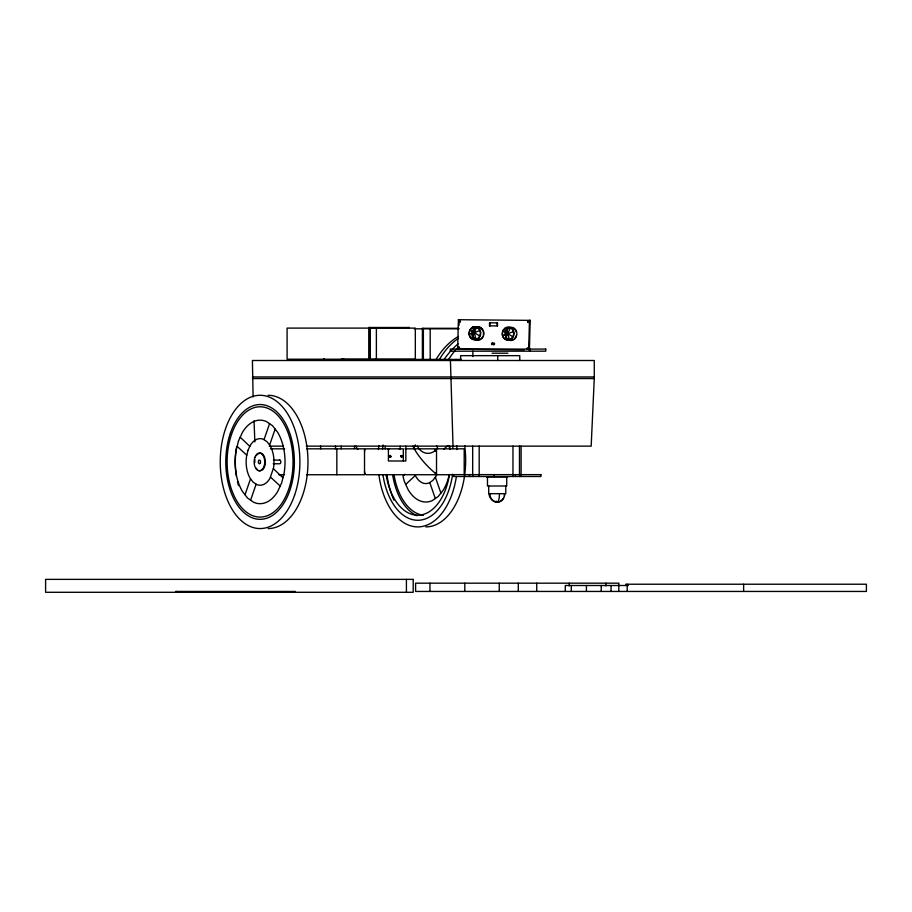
<?xml version="1.0" encoding="UTF-8"?>
<svg xmlns="http://www.w3.org/2000/svg" width="912" height="912" viewBox="0 0 912 912"><rect width="100%" height="100%" fill="white"/><g stroke="black" fill="none" stroke-linecap="round" stroke-linejoin="round"><path stroke-width="1.37" d="M458.417 346.469L458.348 349.273L457.619 349.205L458.417 319.713L530.203 320.374L529.405 349.855M458.987 325.402L459.135 319.781L458.417 319.713M489.493 325.835L489.573 322.791L497.519 322.916L497.439 325.96L489.493 325.835L490.075 325.892L489.573 322.791M491.693 344.679L491.614 343.06M492.571 343.083L493.084 344.702L492.697 343.094M493.472 344.679L493.517 343.083M494.384 344.679L494.521 343.083M528.686 349.786L529.473 320.294L530.203 320.374M364.515 451.315L364.561 450.665A2.485 1.482 -90 0 1 365.997 448.829L403.321 448.841L403.321 460.993M253.114 396.868L252.407 360.502L594.271 360.502L594.271 378.56L591.17 446.139L306.284 446.139M390.37 456.661C388.58 455.92 392.399 458.417 390.256 455.498M435.229 450.505L435.583 449.924L435.229 450.505A15.493 12.574 90 0 1 417.32 446.139M435.936 473.898L435.537 472.997L435.537 473.966M389.8 456.388L390.302 455.498M402.055 456.479L402.044 455.704M389.8 456.787L390.496 456.661L390.062 456.011M401.075 455.533L401.348 457.06M245.02 494.771L250.526 478.8M264.035 439.664L269.542 423.681M250.606 500.175L256.124 484.192M269.621 445.067L275.139 429.085M390.108 456.023L390.222 456.98M471.629 337.896L476.794 326.872M505.191 338.968A6.213 5.54 -84.3 0 0 511.358 338.569A6.213 5.54 -84.3 0 0 513.513 332.048C510.663 321.001 496.459 333.074 505.191 338.968L510.367 327.944M401.018 455.533L402.112 455.704M401.747 457.037L402.089 455.954M401.941 456.901L401.155 456.935M343.163 358.895L341.886 358.895M343.71 358.895L342.433 358.895M404.894 474.286L402.979 476.11L404.221 481.148L408.188 489.79A41.758 24.955 -90 0 0 432.288 500.597L438.307 496.424L443.471 489.79A41.758 24.955 -90 0 0 449.183 474.97M405.715 484.386L415.393 475.46L415.986 476.748A23.302 13.931 90 0 0 429.438 482.779L432.79 480.453L435.674 476.748A23.302 13.931 -90 0 0 436.882 474.457M443.939 449.137L447.792 445.58M469.213 334.294L479.815 330.6M502.774 335.365L513.376 331.672M324.398 358.918L323.623 358.918M390.45 455.498C387.874 456.684 392.035 458.508 390.416 455.555M370.067 328.103L415.325 328.103L415.325 359.225L287.086 359.225L287.086 328.103L369.349 328.103L369.349 327.499M458.827 328.297L422.393 328.297L422.393 359.419M414.367 328.822L458.941 328.822M492.047 353.206L507.904 353.206M340.894 359.419L461.483 359.419M252.407 376.952L594.271 376.952M252.407 378.56L594.271 378.56M269.257 446.139L283.507 446.139M270.454 448.829L284.658 448.829M306.614 448.829L364.526 448.829L364.526 474.742L306.546 474.742M404.962 448.829L464.197 448.829L464.197 474.742M387.805 448.886L389.082 448.886M399.217 448.921L400.493 448.921M273.418 460.093L279.847 460.093M273.167 463.763L279.596 463.763A1.847 1.106 -90 0 0 280.828 461.905A1.847 1.106 -90 0 0 279.562 460.104M278.878 474.742L284.533 474.742M454.233 474.742L366.487 474.719A3.272 1.949 -90 0 1 364.526 471.447M486.541 477.022L507.653 477.022M625.655 584.227L866.4 584.227L866.4 591.443L415.598 591.443L415.598 583.178L618.883 583.178L618.769 591.443M628.345 585.504L565.28 585.504L565.28 591.443M457.619 349.205L524.423 349.752M497.519 322.916L496.937 322.859L497.439 325.96M503.242 330.851L512.829 336.756M469.68 329.779L479.256 335.684M481.445 328.468L480.328 327.476A6.213 5.54 -84.3 0 0 476.132 326.815M482.288 329.768L480.875 328.252A6.213 5.54 -84.3 0 0 474.16 329.186A6.213 5.54 -84.3 0 0 473.077 336.676M473.362 337.189L474.491 338.181A6.213 5.54 -84.3 0 0 477.238 339.036M237.154 446.356L246.787 455.236M270.511 477.124L280.201 486.05M240.209 437.247L249.82 446.356M273.349 468.677L282.937 477.774M436.54 445.672L437.897 448.613M435.377 477.136L440.895 493.107M429.78 482.539L435.298 498.511M472.006 334.396L473.921 337.964A6.213 5.54 -84.3 0 0 477.797 339.811M506.331 327.83L509.386 339.629M472.758 326.758L475.813 338.557M449.046 445.888L449.935 449.456M472.177 335.274L472.028 333.553A6.658 5.928 -84.3 0 1 472.906 330.235M254.824 462.646L254.767 461.928A8.892 5.312 90 0 1 254.95 459.625M453.036 446.139L450.425 360.502M254.038 420.797L254.847 441.921M743.633 584.227L743.633 591.443M627.194 584.227L627.194 591.443M611.051 585.504L611.051 591.443M605.944 583.178L605.944 585.937M601.213 585.504L601.213 591.443M586.427 585.504L586.427 591.443M571.311 585.504L571.311 591.443M569.202 583.178L569.202 585.937M536.735 583.178L536.735 591.443M530.168 349.091L530.168 351.177M521.094 446.139L521.094 476.497M519.76 360.502L519.76 355.657L460.628 355.657L460.628 360.502M519.475 446.139L519.475 476.497M518.29 583.178L518.29 591.443M515.462 474.639L515.462 476.497M512.966 446.139L512.966 476.497M506.719 477.022L506.719 486.005L487.475 486.005L487.475 477.022M505.772 486.005L505.772 493.666L488.695 493.666L488.695 486.005M499.24 583.178L499.24 591.443M497.735 355.657L497.735 360.502M494.247 474.639L494.247 476.497M479.188 446.139L479.188 476.497M472.861 351.074L472.861 356.638M472.678 446.139L472.678 476.497M469.532 474.639L469.532 476.497M464.801 583.178L464.801 591.443M436.517 448.829L436.517 474.742M430.19 328.822L430.19 359.419M429.951 583.178L429.951 591.443M423.373 328.822L423.373 359.419M422.929 328.297L422.929 359.419M409.271 328.103L409.271 327.499L368.858 327.499L368.858 359.225M408.827 327.499L408.827 328.103M408.736 327.499L408.736 328.103M406.421 579.371L406.421 592.287M405.84 446.15L405.84 460.993L388.409 460.993L388.409 448.841M400.14 446.15L400.14 448.841M385.229 446.15L385.229 448.841M376.382 328.103L376.382 359.225M370.067 327.499L370.067 359.225M369.588 327.499L369.588 359.225M341.236 446.139L341.236 448.829M336.836 448.829L336.836 474.742M335.536 446.139L335.536 448.829M320.625 446.139L320.625 448.829M295.317 592.287L295.26 591.443L175.628 591.443L175.628 592.287M176.381 591.443L176.381 592.287M435.503 360.502A81.955 58.083 88.3 0 1 458.428 336.448M438.832 360.502A82.16 54.88 -90 0 1 458.2 338.512M443.392 360.502A90.698 57.285 -84.4 0 1 458.155 343.847M447.974 360.502A93.811 59.93 84.7 0 1 455.35 350.322M456.239 349.33A93.811 59.93 84.7 0 1 458.075 347.415M435.537 473.488A54.754 24.362 37.5 0 1 412.862 446.139M357.8 449.491A19.198 7.216 86.9 0 1 355.999 446.139M354.46 448.556A23.438 9.12 -88.2 0 1 354.643 446.139M513.889 328.548A6.213 5.54 -84.3 0 1 516.374 332.333M516.283 335.548A6.213 5.54 -84.3 0 1 514.778 338.329M513.604 339.298A6.213 5.54 -84.3 0 1 505.453 334.67A6.213 5.54 -84.3 0 1 512.567 327.91M505.214 335.57A6.658 5.928 -84.3 0 1 511.689 327.271A6.658 5.928 -84.3 0 1 516.295 336.745A6.658 5.928 -84.3 0 1 506.662 338.569M268.151 395.284A66.644 39.832 -90 0 1 307.971 461.928A66.644 39.832 -90 0 1 268.151 528.572M256.318 455.647A8.892 5.312 90 0 1 257.423 454.233L260.08 453.036A8.892 5.312 90 0 1 264.674 457.482L265.392 461.928A8.892 5.312 90 0 1 262.736 469.634L260.08 470.82A8.892 5.312 -90 0 1 258.7 470.512M257.423 469.634A8.892 5.312 -90 0 1 256.318 468.221M238.511 485.606A54.948 32.843 90 0 1 237.485 481.616M236.425 476.155A54.948 32.843 90 0 1 236.425 447.712M456.228 477.512A66.644 39.832 90 0 1 416.966 526.897A66.644 39.832 90 0 1 378.902 474.924M378.446 449.57A66.644 39.832 90 0 1 378.902 445.603M456.616 445.603A66.644 39.832 90 0 1 457.072 449.57M393.95 500.198A66.644 39.832 90 0 1 391.818 494.942M391.339 493.586A66.644 39.832 90 0 1 386.973 474.924M464.687 445.603A66.644 39.832 90 0 1 425.836 526.908M416.955 515.713A57.399 34.303 -90 0 1 392.696 475.118M423.373 515.269A55.153 32.957 90 0 1 393.995 474.536M449.479 446.048A54.948 32.843 -90 0 1 449.844 448.567M449.479 474.491A54.948 32.843 -90 0 1 417.764 515.223A54.948 32.843 -90 0 1 386.038 474.491M452.58 445.9A59.998 35.864 -90 0 1 452.945 448.693M452.637 474.183A59.998 35.864 -90 0 1 417.901 520.273A59.998 35.864 -90 0 1 382.937 474.628M382.516 449.16A59.998 35.864 -90 0 1 383.086 444.965M413.774 448.613A23.302 13.931 -90 0 1 415.359 444.896M474.844 339.344A6.658 5.928 -84.3 0 0 483.018 336.973A6.658 5.928 -84.3 0 0 481.091 327.864L479.666 327.191A6.658 5.928 -84.3 0 0 476.6 327.169M473.636 338.272A6.658 5.928 -84.3 0 1 472.735 336.893M473.887 328.867A6.658 5.928 -84.3 0 1 475.152 327.818M482.003 329.243A6.213 5.54 -84.3 0 1 483.269 335.251M482.676 336.745A6.213 5.54 -84.3 0 1 481.764 338.033M480.59 339.002A6.213 5.54 -84.3 0 1 479.233 339.617M499.468 493.666A8.539 2.234 -90 0 1 497.234 502.216A8.539 2.234 90 0 1 496.117 501.064M504.37 495.877A8.539 7.387 -90 0 0 504.621 493.666A8.47 7.763 71.1 0 1 497.222 502.067A8.47 7.763 71.1 0 1 488.98 493.666M503.629 497.941A8.539 7.387 -90 0 1 495.319 501.919A8.539 7.387 -90 0 1 489.847 493.666M401.189 455.989L401.542 456.57L401.189 455.989M434.876 450.254L435.229 450.847L434.876 450.254M459.431 321.469C460.127 324.193 461.404 319.576 459.431 321.469M458.44 347.483C459.135 350.208 460.423 345.591 458.44 347.483M527.524 321.64C528.219 324.364 529.496 319.747 527.524 321.64M527.045 348.338C527.74 351.063 529.017 346.446 527.045 348.338M238.465 441.055L235.969 451.121A41.758 24.955 90 0 0 242.432 491.454L247.597 498.089L253.616 502.261A41.758 24.955 -90 0 0 277.715 491.454L281.683 482.813L284.179 472.735A41.758 24.955 -90 0 0 277.715 432.402L272.551 425.767L266.532 421.595A41.758 24.955 -90 0 0 242.432 432.402L238.465 441.055M248.018 450.277L246.628 455.897A23.302 13.931 -90 0 0 250.23 478.412L253.114 482.117L256.477 484.443A23.302 13.931 90 0 0 269.929 478.412L273.532 467.959A23.302 13.931 -90 0 0 269.929 445.455L267.045 441.75L263.682 439.424A23.302 13.931 -90 0 0 250.23 445.455L248.018 450.277M545.752 349.091L450.3 349.091L450.3 351.177L545.752 351.177L545.752 349.091M540.919 474.639L453.492 474.639L453.492 476.497L540.919 476.497L540.919 474.639M413.193 579.371L45.6 579.371L45.6 592.287L413.193 592.287L413.193 579.371M512.202 338.341A6.658 5.928 -84.3 0 0 509.831 327.191A6.658 5.928 -84.3 0 0 502.341 335.285A6.658 5.928 -84.3 0 0 512.202 338.341M478.937 338.033A6.658 5.928 -84.3 0 0 476.577 326.884A6.658 5.928 -84.3 0 0 469.087 334.966A6.658 5.928 -84.3 0 0 478.937 338.033M478.663 337.725A6.213 5.54 -84.3 0 0 476.463 327.305A6.213 5.54 -84.3 0 0 469.463 334.864A6.213 5.54 -84.3 0 0 478.663 337.725M231.534 434.351A55.153 32.957 90 0 0 260.08 517.081A55.153 32.957 90 0 0 288.614 434.351A55.153 32.957 90 0 0 231.534 434.351M254.836 457.482A8.892 5.312 90 0 0 259.43 470.82A8.892 5.312 90 0 0 264.035 457.482A8.892 5.312 90 0 0 254.836 457.482M260.319 463.034A1.847 1.106 -90 0 0 259.555 460.093A1.847 1.106 -90 0 0 258.427 462.669A1.847 1.106 -90 0 0 260.319 463.034M294.565 495.25A66.644 39.832 -90 0 0 260.08 395.284A66.644 39.832 -90 0 0 225.583 495.25A66.644 39.832 -90 0 0 294.565 495.25M230.371 433.234A57.399 34.303 90 0 0 260.08 519.327A57.399 34.303 90 0 0 289.777 433.234A57.399 34.303 90 0 0 230.371 433.234"/></g></svg>
